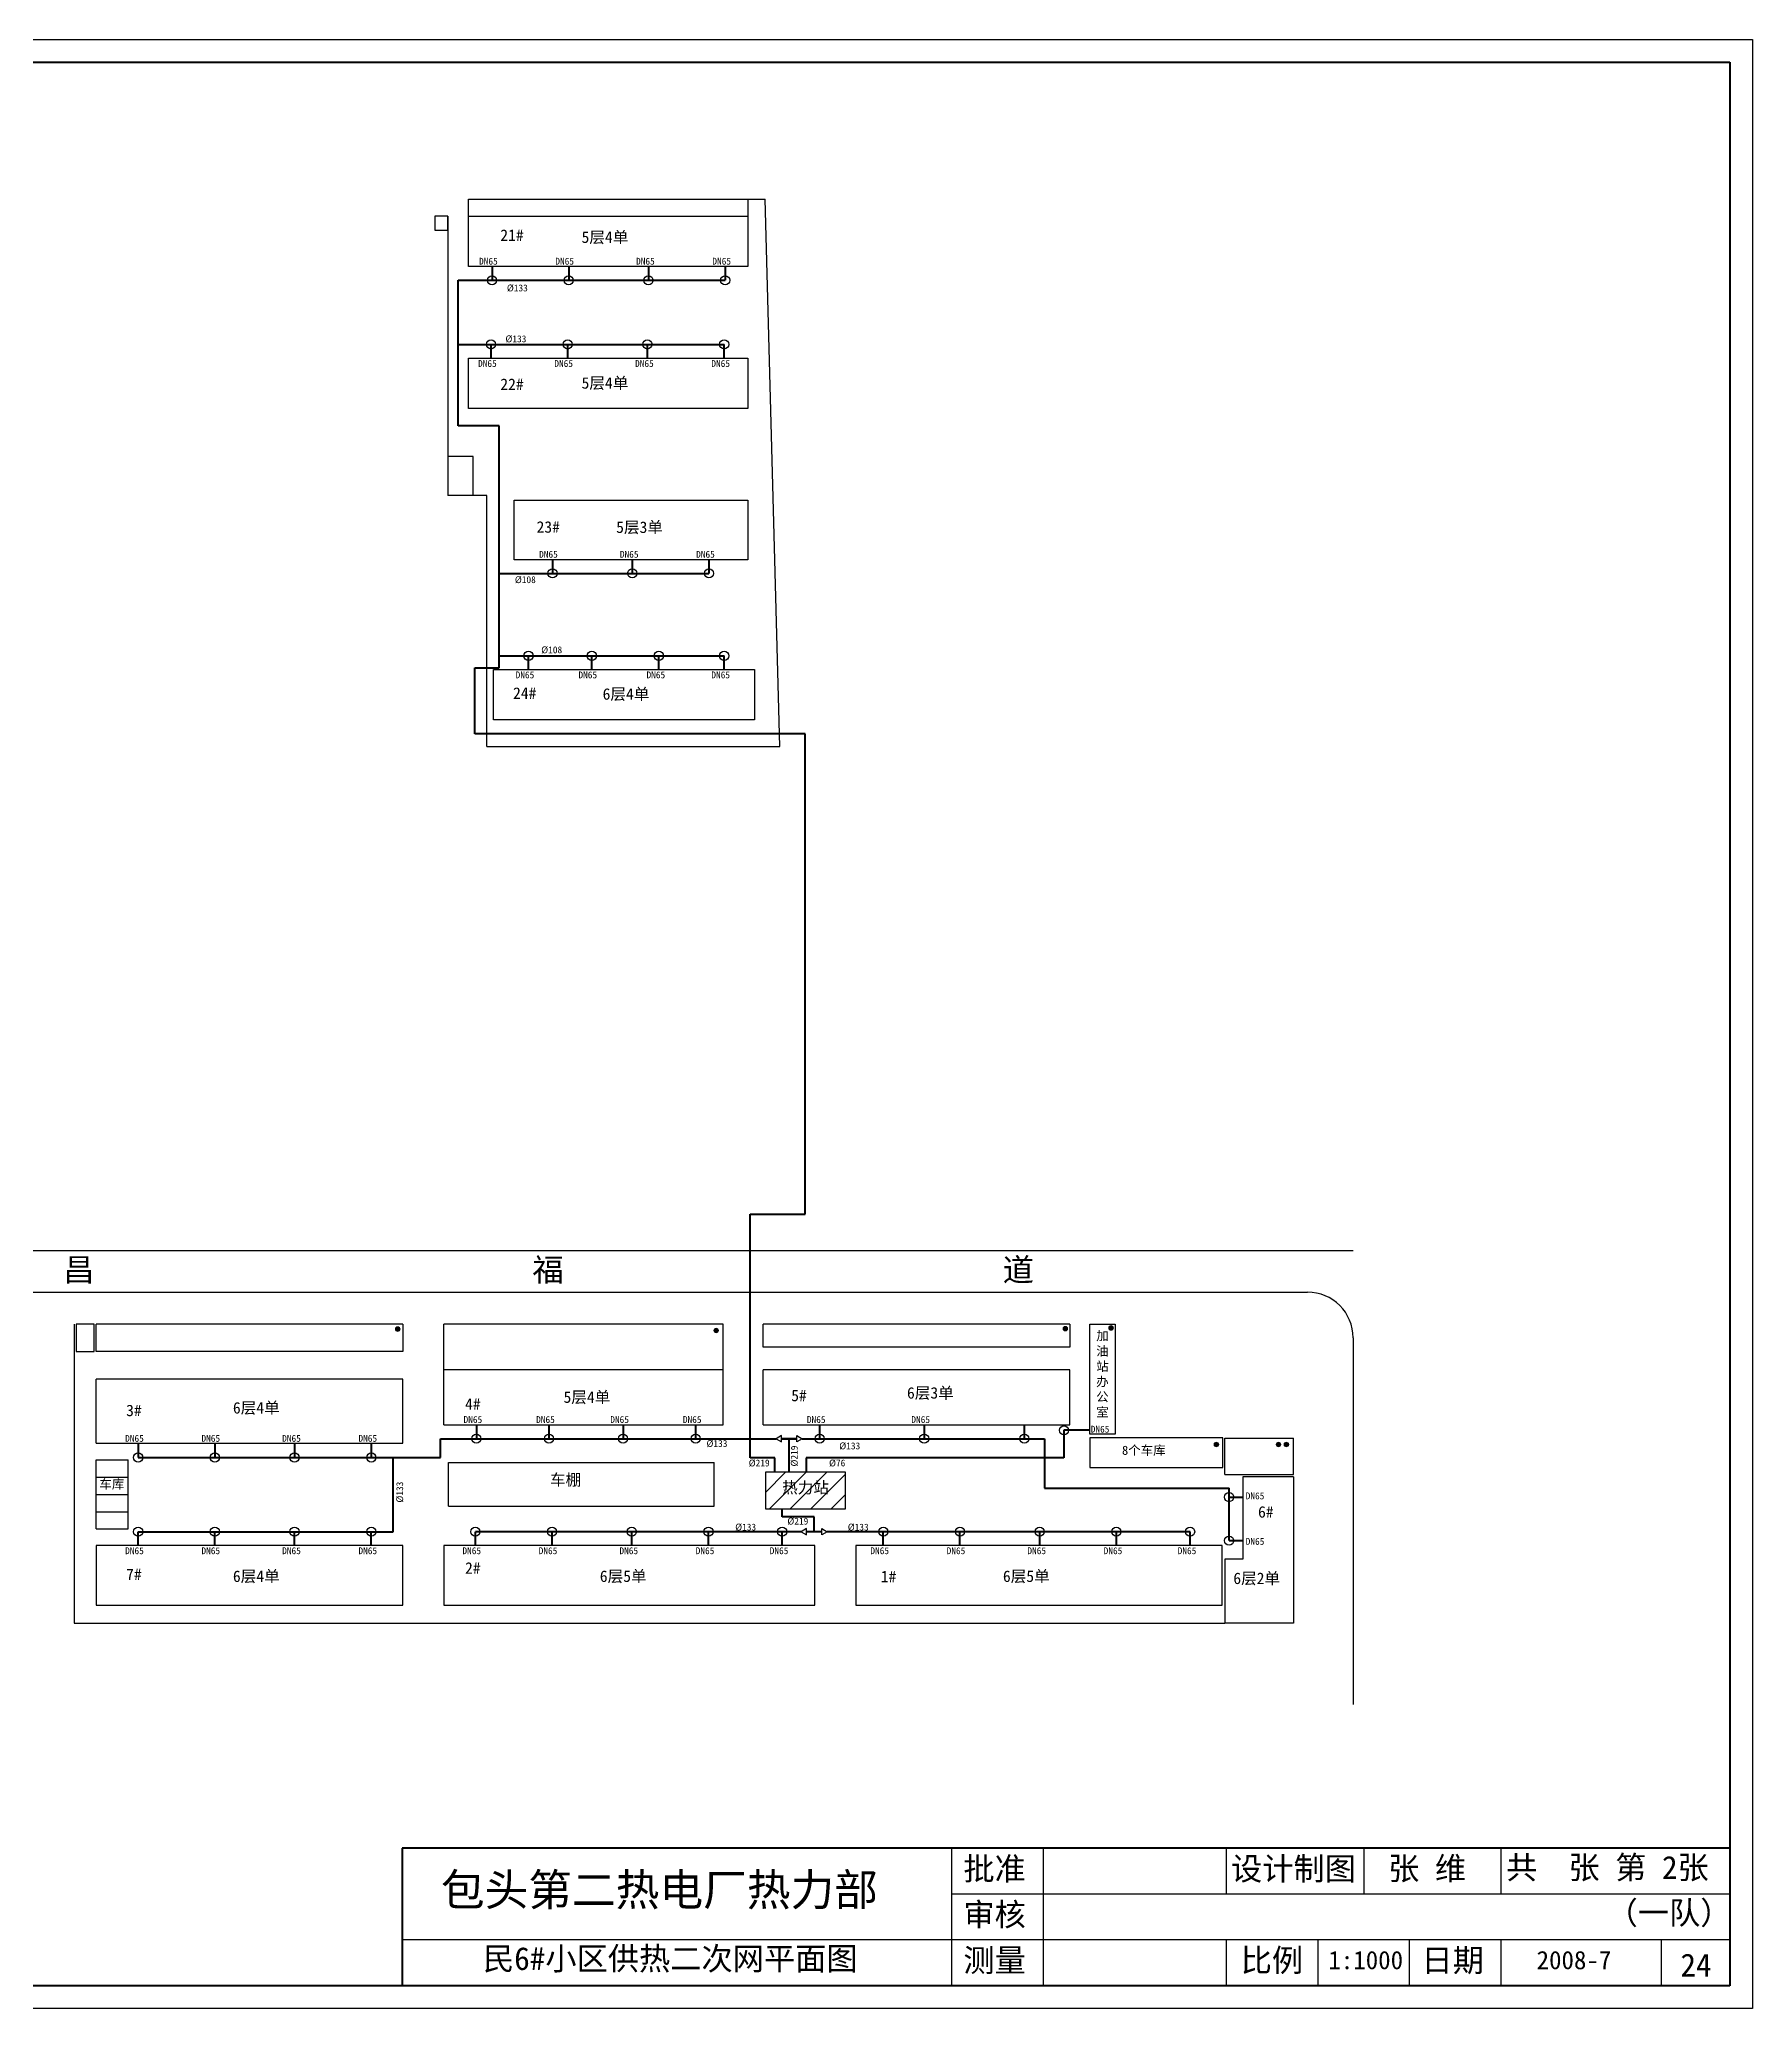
# Model space of a CAD drawing. Header units: millimetres. Extents: x 710 to 1314, y 285 to 715.
# Drawn here: x 939.9 to 1314.2, y 285.3 to 715.3 of the extents above; entities that cross this region are included whole.
import ezdxf

# ---------------------------------------------------------------- set-up
doc = ezdxf.new("R2010")
doc.units = ezdxf.units.MM
doc.layers.add('标注', color=7, linetype='Continuous', lineweight=18)
doc.layers.add('管道', color=7, linetype='Continuous', lineweight=50)
doc.layers.add('边线', color=1, linetype='Continuous')

msp = doc.modelspace()

# ---------------------------------------------------------------- hatches: boundary and pattern name
h = msp.add_hatch()
h.set_pattern_fill('ANSI31', color=5, style=0)
h.paths.add_polyline_path([(1098.51, 402.48), (1098.51, 394.48), (1116.01, 394.48), (1116.01, 402.48)])
h.paths.add_polyline_path([(1101.55, 401.01), (1113.31, 401.01), (1113.31, 396.45), (1101.55, 396.45)], flags=24)
at = {"layer": '标注'}
for points in [[(1164.54, 433.83, 1), (1163.54, 433.83, 1)], [(1174.53, 433.99, 1), (1173.53, 433.99, 1)], [(1018.71, 433.73, 1), (1017.71, 433.73, 1)], [(1088.27, 433.41, 1), (1087.27, 433.41, 1)], [(1197.54, 408.54, 1), (1196.54, 408.54, 1)], [(1211.11, 408.54, 1), (1210.11, 408.54, 1)], [(1212.83, 408.54, 1), (1211.83, 408.54, 1)]]:
    msp.add_hatch(color=256, dxfattribs=at).paths.add_polyline_path(points)

# ---------------------------------------------------------------- linework, layer by layer
at = {"lineweight": 40}
for p, q in [((715.18, 710.35), (1309.18, 710.35)), ((1309.18, 710.35), (1309.18, 290.35)), ((1309.18, 320.35), (1019.18, 320.35)), ((1019.18, 320.35), (1019.18, 290.35)), ((1309.18, 290.35), (715.18, 290.35))]:
    msp.add_line(p, q, dxfattribs=at)
for p, q in [((1033.65, 676.74), (1033.65, 680.44)), ((1033.65, 680.44), (1098.45, 680.44)), ((1094.65, 680.44), (1094.65, 676.74)), ((1033.65, 676.74), (1094.65, 676.74)), ((1033.65, 665.74), (1033.65, 676.74)), ((1094.65, 676.74), (1094.65, 665.74)), ((1094.65, 665.74), (1033.65, 665.74)), ((1033.65, 634.74), (1033.65, 645.74)), ((1033.65, 645.74), (1094.65, 645.74)), ((1094.65, 645.74), (1094.65, 634.74)), ((1094.65, 634.74), (1033.65, 634.74)), ((1034.65, 624.24), (1029.15, 624.24)), ((1034.65, 615.74), (1034.65, 624.24)), ((1037.65, 615.74), (1029.15, 615.74)), ((1043.65, 614.74), (1094.65, 614.74)), ((1043.65, 601.74), (1043.65, 614.74)), ((1094.65, 614.74), (1094.65, 601.74)), ((1094.65, 601.74), (1043.65, 601.74)), ((1039.15, 566.74), (1039.15, 577.74)), ((1039.15, 577.74), (1096.15, 577.74)), ((1096.15, 577.74), (1096.15, 566.74)), ((1096.15, 566.74), (1039.15, 566.74)), ((1226.92, 450.8), (766.56, 450.8)), ((766.56, 441.8), (1216.92, 441.8)), ((947.55, 434.8), (947.55, 369.48)), ((952.31, 428.8), (952.31, 434.8)), ((1019.31, 434.8), (952.31, 434.8)), ((1019.31, 434.8), (1019.31, 428.8)), ((1089.31, 434.8), (1028.31, 434.8)), ((1028.31, 412.8), (1028.31, 434.8)), ((1089.31, 412.8), (1089.31, 434.8)), ((1165.01, 434.8), (1098.01, 434.8)), ((1098.01, 429.8), (1098.01, 434.8)), ((1165.01, 434.8), (1165.01, 429.8)), ((1169.42, 410.8), (1169.42, 434.8)), ((1169.42, 434.8), (1174.92, 434.8)), ((1174.92, 434.8), (1174.92, 410.8)), ((1226.92, 431.8), (1226.92, 351.77)), ((1019.31, 428.8), (952.31, 428.8)), ((1165.01, 429.8), (1098.01, 429.8)), ((952.31, 408.8), (952.31, 422.8)), ((1019.31, 422.8), (952.31, 422.8)), ((1019.31, 408.8), (1019.31, 422.8)), ((1089.31, 424.8), (1028.31, 424.8)), ((1165.01, 424.8), (1098.01, 424.8)), ((1098.01, 412.8), (1098.01, 424.8)), ((1165.01, 412.8), (1165.01, 424.8)), ((952.31, 408.8), (1019.31, 408.8)), ((1028.31, 412.8), (1089.31, 412.8)), ((1098.01, 412.8), (1165.01, 412.8)), ((1174.92, 410.8), (1169.42, 410.8)), ((1169.42, 409.98), (1169.42, 403.48)), ((1198.42, 409.98), (1169.42, 409.98)), ((1198.42, 403.48), (1198.42, 409.98)), ((1198.92, 401.98), (1198.92, 409.88)), ((1198.92, 409.88), (1213.92, 409.88)), ((1213.92, 401.98), (1213.92, 409.88)), ((952.31, 390.08), (952.31, 405.2)), ((952.31, 405.2), (959.31, 405.2)), ((959.31, 397.64), (959.31, 405.2)), ((1029.31, 395.08), (1029.31, 404.58)), ((1029.31, 404.58), (1087.31, 404.58)), ((1087.31, 395.08), (1087.31, 404.58)), ((952.31, 401.42), (959.31, 401.42)), ((1116.01, 402.48), (1098.51, 402.48)), ((1098.51, 402.48), (1098.51, 394.48)), ((1116.01, 394.48), (1116.01, 402.48)), ((1169.42, 403.48), (1198.42, 403.48)), ((1198.92, 401.98), (1213.92, 401.98)), ((1213.92, 401.48), (1202.82, 401.48)), ((1202.82, 401.48), (1202.82, 383.48)), ((1213.92, 401.48), (1213.92, 369.48)), ((952.31, 397.64), (959.31, 397.64)), ((959.31, 390.08), (959.31, 397.64)), ((952.31, 393.86), (959.31, 393.86)), ((1029.31, 395.08), (1087.31, 395.08)), ((1098.51, 394.48), (1116.01, 394.48)), ((952.31, 390.08), (959.31, 390.08)), ((952.31, 386.48), (952.31, 373.48)), ((1019.31, 386.48), (952.31, 386.48)), ((1019.31, 373.48), (1019.31, 386.48)), ((1109.31, 386.48), (1028.31, 386.48)), ((1028.31, 386.48), (1028.31, 373.48)), ((1109.31, 373.48), (1109.31, 386.48)), ((1198.31, 386.48), (1118.31, 386.48)), ((1118.31, 386.48), (1118.31, 373.48)), ((1198.31, 373.48), (1198.31, 386.48)), ((1202.82, 383.48), (1198.92, 383.48)), ((1198.92, 383.48), (1198.92, 369.48)), ((952.31, 373.48), (1019.31, 373.48)), ((1028.31, 373.48), (1109.31, 373.48)), ((1118.31, 373.48), (1198.31, 373.48)), ((947.55, 369.48), (1198.92, 369.48)), ((1213.92, 369.48), (1198.92, 369.48)), ((1139.18, 320.35), (1139.18, 290.35)), ((1159.18, 320.35), (1159.18, 290.35)), ((1199.18, 320.35), (1199.18, 310.35)), ((1229.22, 320.35), (1229.22, 310.35)), ((1259.18, 320.35), (1259.18, 310.35)), ((1309.18, 310.35), (1139.18, 310.35)), ((1309.18, 300.35), (1019.18, 300.35)), ((1199.18, 300.35), (1199.18, 290.35)), ((1219.18, 300.35), (1219.18, 290.35)), ((1239.18, 300.35), (1239.18, 290.35)), ((1259.18, 300.35), (1259.18, 290.35)), ((1294.18, 300.35), (1294.18, 290.35))]:
    msp.add_line(p, q)
at = {"color": 3}
for p, q in [((1101.67, 560.96), (1098.45, 680.44)), ((1029.15, 676.74), (1029.15, 615.74)), ((1037.65, 615.74), (1034.65, 615.74)), ((1037.65, 560.96), (1037.65, 615.74)), ((1037.65, 560.96), (1101.67, 560.96))]:
    msp.add_line(p, q, dxfattribs=at)
for points in [[(1029.15, 676.74), (1026.29, 676.74), (1026.29, 673.69), (1029.15, 673.69)], [(951.9, 434.8), (947.97, 434.8), (947.97, 428.8), (951.9, 428.8)], [(1100.86, 409.8), (1102.02, 409.13), (1102.02, 410.47)], [(1106.53, 409.8), (1105.37, 409.13), (1105.37, 410.47)], [(1106.32, 389.48), (1107.48, 388.81), (1107.48, 390.15)], [(1112, 389.48), (1110.84, 388.81), (1110.84, 390.15)]]:
    msp.add_lwpolyline(points, close=True)
for centre in [(1038.8, 662.74), (1055.56, 662.74), (1072.97, 662.74), (1089.73, 662.74), (1038.58, 648.74), (1055.34, 648.74), (1072.75, 648.74), (1089.51, 648.74), (1052.02, 598.74), (1069.43, 598.74), (1086.19, 598.74), (1046.78, 580.74), (1060.6, 580.74), (1075.24, 580.74), (1089.51, 580.74), (1035.38, 409.8), (1051.24, 409.8), (1067.42, 409.8), (1083.28, 409.8), (1110.37, 409.8), (1133.2, 409.8), (1155.07, 409.8), (1163.74, 411.63), (961.49, 405.69), (978.25, 405.69), (995.66, 405.69), (1012.42, 405.69), (1199.82, 397.04), (961.49, 389.48), (978.25, 389.48), (995.66, 389.48), (1012.42, 389.48), (1035.16, 389.48), (1051.91, 389.48), (1069.33, 389.48), (1086.08, 389.48), (1102.18, 389.48), (1124.28, 389.48), (1141.03, 389.48), (1158.45, 389.48), (1175.2, 389.48), (1191.3, 389.48), (1199.82, 387.54)]:
    msp.add_circle(centre, 1)
msp.add_arc((1216.92, 431.8), 10, 360, 90)
at = {"layer": '标注'}
for centre in [(1164.04, 433.83), (1174.03, 433.99), (1018.21, 433.73), (1087.77, 433.41), (1197.04, 408.54), (1210.61, 408.54), (1212.33, 408.54)]:
    msp.add_circle(centre, 0.5, dxfattribs=at)
at = {"layer": '管道'}
for p, q in [((1031.44, 630.94), (1031.44, 662.74)), ((1031.44, 662.74), (1089.73, 662.74)), ((1038.8, 665.74), (1038.8, 662.74)), ((1055.56, 665.74), (1055.56, 662.74)), ((1072.97, 665.74), (1072.97, 662.74)), ((1089.73, 665.74), (1089.73, 662.74)), ((1031.44, 648.74), (1089.51, 648.74)), ((1038.58, 645.74), (1038.58, 648.74)), ((1055.34, 645.74), (1055.34, 648.74)), ((1072.75, 645.74), (1072.75, 648.74)), ((1089.51, 645.74), (1089.51, 648.74)), ((1040.39, 630.94), (1031.44, 630.94)), ((1040.39, 578.12), (1040.39, 630.94)), ((1040.39, 598.74), (1086.19, 598.74)), ((1052.02, 601.74), (1052.02, 598.74)), ((1069.43, 601.74), (1069.43, 598.74)), ((1086.19, 601.74), (1086.19, 598.74)), ((1040.39, 580.74), (1089.51, 580.74)), ((1046.78, 577.74), (1046.78, 580.74)), ((1060.6, 577.74), (1060.6, 580.74)), ((1075.24, 577.74), (1075.24, 580.74)), ((1089.51, 577.74), (1089.51, 580.74)), ((1035.06, 563.74), (1035.06, 578.12)), ((1035.06, 578.12), (1040.39, 578.12)), ((1107.19, 563.74), (1035.06, 563.74)), ((1107.19, 458.8), (1107.19, 563.74)), ((1095.19, 450.8), (1095.19, 458.8)), ((1095.19, 458.8), (1107.19, 458.8)), ((1095.19, 405.64), (1095.19, 450.8)), ((961.49, 408.69), (961.49, 405.69)), ((978.25, 408.69), (978.25, 405.69)), ((995.66, 408.69), (995.66, 405.69)), ((1012.42, 408.69), (1012.42, 405.69)), ((1027.53, 405.69), (1027.53, 409.8)), ((1027.53, 409.8), (1100.86, 409.8)), ((1035.38, 412.8), (1035.38, 409.8)), ((1051.24, 412.8), (1051.24, 409.8)), ((1067.42, 412.8), (1067.42, 409.8)), ((1083.28, 412.8), (1083.28, 409.8)), ((1105.37, 409.8), (1102.02, 409.8)), ((1102.02, 409.8), (1105.37, 409.8)), ((1103.7, 402.48), (1103.7, 409.8)), ((1106.53, 409.8), (1159.52, 409.8)), ((1110.37, 412.8), (1110.37, 409.8)), ((1133.2, 412.8), (1133.2, 409.8)), ((1155.07, 412.8), (1155.07, 409.8)), ((1159.52, 409.8), (1159.52, 399.01)), ((1169.42, 411.63), (1163.74, 411.63)), ((1163.74, 411.63), (1163.74, 405.64)), ((961.49, 405.69), (1027.53, 405.69)), ((1017.24, 389.48), (1017.24, 405.69)), ((1100.58, 405.64), (1095.19, 405.64)), ((1100.58, 402.48), (1100.58, 405.64)), ((1163.74, 405.64), (1107.43, 405.64)), ((1107.43, 405.64), (1107.43, 402.48)), ((1159.52, 399.01), (1199.82, 399.01)), ((1199.82, 387.54), (1199.82, 399.01)), ((1199.82, 397.04), (1202.82, 397.04)), ((1102.17, 392.77), (1102.17, 394.48)), ((1109.16, 392.77), (1102.17, 392.77)), ((1109.16, 389.48), (1109.16, 392.77)), ((961.49, 386.48), (961.49, 389.48)), ((961.49, 389.48), (1017.24, 389.48)), ((978.25, 386.48), (978.25, 389.48)), ((995.66, 386.48), (995.66, 389.48)), ((1012.42, 386.48), (1012.42, 389.48)), ((1035.16, 386.48), (1035.16, 389.48)), ((1106.32, 389.48), (1035.16, 389.48)), ((1051.91, 386.48), (1051.91, 389.48)), ((1069.33, 386.48), (1069.33, 389.48)), ((1086.08, 386.48), (1086.08, 389.48)), ((1102.18, 386.48), (1102.18, 389.48)), ((1110.84, 389.48), (1107.48, 389.48)), ((1191.3, 389.48), (1112, 389.48)), ((1124.28, 386.48), (1124.28, 389.48)), ((1141.03, 386.48), (1141.03, 389.48)), ((1158.45, 386.48), (1158.45, 389.48)), ((1175.2, 386.48), (1175.2, 389.48)), ((1191.3, 386.48), (1191.3, 389.48)), ((1199.82, 387.54), (1202.82, 387.54))]:
    msp.add_line(p, q, dxfattribs=at)
at = {"layer": '边线'}
for p, q in [((710.18, 715.35), (1314.18, 715.35)), ((1314.18, 715.35), (1314.18, 285.35)), ((1314.18, 285.35), (710.18, 285.35))]:
    msp.add_line(p, q, dxfattribs=at)

# ---------------------------------------------------------------- texts
at = {"attachment_point": 1}
for s, insert, char_height, width in [('{\\fFangSong_GB2312|b0|i0|c134|p49;批准}', (1141.77, 318.41), 5, 88.5221), ('{\\fFangSong_GB2312|b0|i0|c134|p49;设计制图}', (1200.24, 318.41), 5, 88.5221), ('{\\fFangSong_GB2312|b0|i0|c134|p49;共  张 第 }2{\\fFangSong_GB2312|b0|i0|c134|p49;张}', (1260.32, 318.68), 5, 88.5221), ('{\\fSimHei|b0|i0|c134|p2;包头第二热电厂热力部}', (1027.63, 314.81), 7, 133.3392), ('{\\fFangSong_GB2312|b0|i0|c134|p49;审核}', (1141.77, 308.41), 5, 88.5221), ('{\\fSimSun|b0|i0|c134|p54;民6#小区供热二次网平面图}', (1036.83, 298.78), 5, 110.2195), ('{\\fFangSong_GB2312|b0|i0|c134|p49;测量}', (1141.77, 298.41), 5, 88.5221), ('{\\fFangSong_GB2312|b0|i0|c134|p49;比例}', (1202.36, 298.41), 5, 88.5221), ('{\\fFangSong_GB2312|b0|i0|c134|p49;日期}', (1241.85, 298.41), 5, 88.5221)]:
    msp.add_mtext(s, dxfattribs=dict(at, insert=insert, char_height=char_height, width=width))
at = {"layer": '标注'}
for s, insert, char_height, width, attachment_point in [('21#', (1040.61, 673.84), 2.5, 13.9706, 1), ('5{\\fSimSun|b0|i0|c134|p54;层}4{\\fSimSun|b0|i0|c134|p54;单}', (1058.36, 673.41), 2.5, 31.5414, 1), ('DN65', (1035.97, 666.14), 1.5, 10.8423, 7), ('DN65', (1052.63, 666.14), 1.5, 10.8423, 7), ('DN65', (1070.27, 666.14), 1.5, 10.8423, 7), ('DN65', (1086.93, 666.14), 1.5, 10.8423, 7), ('%%C133', (1042.05, 661.82), 1.5, 15.6682, 1), ('%%C133', (1041.73, 650.71), 1.5, 15.6682, 1), ('DN65', (1035.75, 645.33), 1.5, 10.8423, 1), ('DN65', (1052.41, 645.33), 1.5, 10.8423, 1), ('DN65', (1070.05, 645.33), 1.5, 10.8423, 1), ('DN65', (1086.71, 645.33), 1.5, 10.8423, 1), ('22#', (1040.61, 641.29), 2.5, 13.9706, 1), ('5{\\fSimSun|b0|i0|c134|p54;层}4{\\fSimSun|b0|i0|c134|p54;单}', (1058.36, 641.58), 2.5, 31.5414, 1), ('23#', (1048.53, 610.13), 2.5, 13.9706, 1), ('5{\\fSimSun|b0|i0|c134|p54;层}3{\\fSimSun|b0|i0|c134|p54;单}', (1065.92, 610.08), 2.5, 31.5414, 1), ('DN65', (1049.09, 602.14), 1.5, 10.8423, 7), ('DN65', (1066.73, 602.14), 1.5, 10.8423, 7), ('DN65', (1083.39, 602.14), 1.5, 10.8423, 7), ('%%C108', (1043.79, 598.12), 1.5, 15.6682, 1), ('%%C108', (1049.55, 582.8), 1.5, 15.6682, 1), ('DN65', (1043.95, 577.33), 1.5, 10.8423, 1), ('DN65', (1057.68, 577.33), 1.5, 10.8423, 1), ('DN65', (1072.55, 577.33), 1.5, 10.8423, 1), ('DN65', (1086.71, 577.33), 1.5, 10.8423, 1), ('24#', (1043.4, 573.85), 2.5, 13.9706, 1), ('6{\\fSimSun|b0|i0|c134|p54;层}4{\\fSimSun|b0|i0|c134|p54;单}', (1062.96, 573.66), 2.5, 31.5414, 1), ('{\\fSimSun|b0|i0|c134|p54;昌}', (945.15, 449.18), 5, 14.6403, 1), ('{\\fSimSun|b0|i0|c134|p54;福}', (1047.63, 449.18), 5, 14.6403, 1), ('{\\fSimSun|b0|i0|c134|p54;道}', (1150.35, 449.18), 5, 14.6403, 1), ('{\\fSimSun|b0|i0|c134|p54;加油站办公室}', (1170.79, 433.27), 2, 4.0981, 1), ('3#', (958.87, 417.22), 2.5, 13.9706, 1), ('6{\\fSimSun|b0|i0|c134|p54;层}4{\\fSimSun|b0|i0|c134|p54;单}', (982.2, 417.79), 2.5, 31.5414, 1), ('4#', (1032.91, 418.62), 2.5, 13.9706, 1), ('5{\\fSimSun|b0|i0|c134|p54;层}4{\\fSimSun|b0|i0|c134|p54;单}', (1054.42, 420.12), 2.5, 31.5414, 1), ('5#', (1104.16, 420.48), 2.5, 13.9706, 1), ('6{\\fSimSun|b0|i0|c134|p54;层}3{\\fSimSun|b0|i0|c134|p54;单}', (1129.45, 421.05), 2.5, 31.5414, 1), ('DN65', (1032.58, 413.2), 1.5, 10.8423, 7), ('DN65', (1048.44, 413.2), 1.5, 10.8423, 7), ('DN65', (1064.63, 413.2), 1.5, 10.8423, 7), ('DN65', (1080.49, 413.2), 1.5, 10.8423, 7), ('DN65', (1107.58, 413.2), 1.5, 10.8423, 7), ('DN65', (1130.4, 413.2), 1.5, 10.8423, 7), ('DN65', (958.66, 409.1), 1.5, 10.8423, 7), ('DN65', (975.32, 409.1), 1.5, 10.8423, 7), ('DN65', (992.96, 409.1), 1.5, 10.8423, 7), ('DN65', (1009.62, 409.1), 1.5, 10.8423, 7), ('%%C133', (1085.65, 409.5), 1.5, 15.6682, 1), ('%%C133', (1114.66, 408.98), 1.5, 15.6682, 1), ('DN65', (1169.59, 411.1), 1.5, 10.8423, 7), ('8{\\fSimSun|b0|i0|c134|p54;个车库}', (1176.42, 408.27), 2, 31.5414, 1), ('%%C219', (1094.87, 405.24), 1.5, 15.6682, 1), ('%%C76', (1112.42, 405.24), 1.5, 15.6682, 1), ('{\\fSimSun|b0|i0|c134|p54;车库}', (953.03, 400.89), 2, 31.5414, 1), ('{\\fSimSun|b0|i0|c134|p54;车棚}', (1051.47, 402.07), 2.5, 31.5414, 1), ('{\\fSimSun|b0|i0|c134|p54;热力站}', (1102.17, 400.38), 2.5, 13.9706, 1), ('DN65', (1203.44, 398.06), 1.5, 10.8423, 1), ('%%C133', (1091.92, 391.24), 1.5, 15.6682, 1), ('%%C219', (1103.32, 392.55), 1.5, 15.6682, 1), ('%%C133', (1116.51, 391.24), 1.5, 15.6682, 1), ('6#', (1206.14, 395.07), 2.5, 13.9706, 1), ('DN65', (1203.44, 388.12), 1.5, 10.8423, 1), ('DN65', (958.66, 386.08), 1.5, 10.8423, 1), ('DN65', (975.32, 386.08), 1.5, 10.8423, 1), ('DN65', (992.96, 386.08), 1.5, 10.8423, 1), ('DN65', (1009.62, 386.08), 1.5, 10.8423, 1), ('DN65', (1032.33, 386.08), 1.5, 10.8423, 1), ('2#', (1032.91, 382.81), 2.5, 13.9706, 1), ('DN65', (1048.99, 386.08), 1.5, 10.8423, 1), ('DN65', (1066.63, 386.08), 1.5, 10.8423, 1), ('DN65', (1083.29, 386.08), 1.5, 10.8423, 1), ('DN65', (1099.46, 386.08), 1.5, 10.8423, 1), ('DN65', (1121.45, 386.08), 1.5, 10.8423, 1), ('DN65', (1138.11, 386.08), 1.5, 10.8423, 1), ('DN65', (1155.75, 386.08), 1.5, 10.8423, 1), ('DN65', (1172.41, 386.08), 1.5, 10.8423, 1), ('DN65', (1188.58, 386.08), 1.5, 10.8423, 1), ('7#', (958.87, 381.41), 2.5, 13.9706, 1), ('6{\\fSimSun|b0|i0|c134|p54;层}4{\\fSimSun|b0|i0|c134|p54;单}', (982.2, 381.02), 2.5, 31.5414, 1), ('6{\\fSimSun|b0|i0|c134|p54;层}5{\\fSimSun|b0|i0|c134|p54;单}', (1062.35, 381.02), 2.5, 31.5414, 1), ('1#', (1123.72, 380.95), 2.5, 13.9706, 1), ('6{\\fSimSun|b0|i0|c134|p54;层}5{\\fSimSun|b0|i0|c134|p54;单}', (1150.41, 381.02), 2.5, 31.5414, 1), ('6{\\fSimSun|b0|i0|c134|p54;层}2{\\fSimSun|b0|i0|c134|p54;单}', (1200.74, 380.56), 2.5, 31.5414, 1), ('{\\fKaiTi_GB2312|b0|i0|c134|p49;张 维}', (1234.56, 318.46), 5, 30.3874, 1), ('{\\fKaiTi_GB2312|b0|i0|c134|p49;（一队）}', (1282.29, 308.77), 5, 30.3874, 1), ('{\\H0.8x;1:1000}', (1221.5, 297.95), 5, 42.6517, 1), ('{\\H0.8x;2008-7}', (1266.99, 297.95), 5, 42.6517, 1), ('24', (1298.41, 297.36), 5, 42.6517, 1)]:
    msp.add_mtext(s, dxfattribs=dict(at, insert=insert, char_height=char_height, width=width, attachment_point=attachment_point))
at = {"layer": '标注', "char_height": 1.5, "width": 15.6682, "attachment_point": 1, "rotation": 90}
for s, insert in [('%%C219', (1104.07, 403.72)), ('%%C133', (1017.88, 395.84))]:
    msp.add_mtext(s, dxfattribs=dict(at, insert=insert))

doc.saveas('drawing.dxf')
